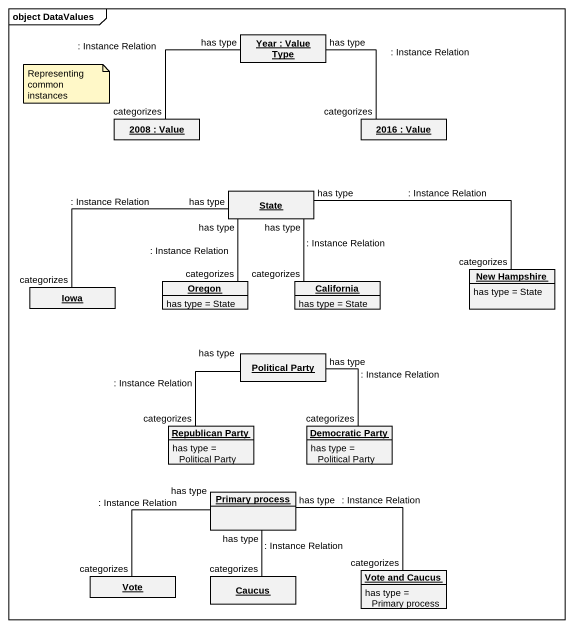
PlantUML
@startuml
mainframe object DataValues
hide circle
hide empty members
object "Year : Value Type" as Year
object "2008 : Value" as o2008
object "2016 : Value" as o2016
object "State" as State_
object Oregon {
  has type = State
}
object California {
  has type = State
}
object "New Hampshire" as New_Hampshire {
  has type = State
}
object Iowa
object "Political Party" as Political_Party
object "Republican Party" as Republican_Party {
  has type = Political Party
}
object "Democratic Party" as Democratic_Party {
  has type = Political Party
}
object "Primary process" as Primary_process
object Vote
object Caucus
object "Vote and Caucus" as Vote_and_Caucus {
  has type = Primary process
}
Year -- o2008 : has type\n: Instance Relation\ncategorizes
Year -- o2016 : has type\n: Instance Relation\ncategorizes
State_ -- Oregon : has type\n: Instance Relation\ncategorizes
State_ -- California : has type\n: Instance Relation\ncategorizes
State_ -right- New_Hampshire : : Instance Relation\nhas type\ncategorizes
State_ -left- Iowa : : Instance Relation\nhas type\ncategorizes
Political_Party -- Republican_Party : has type\n: Instance Relation\ncategorizes
Political_Party -- Democratic_Party : has type\n: Instance Relation\ncategorizes
Primary_process -- Vote : : Instance Relation\nhas type\ncategorizes
Primary_process -- Caucus : has type\n: Instance Relation\ncategorizes
Primary_process -right- Vote_and_Caucus : : Instance Relation\nhas type\ncategorizes
note as N1
  Representing common instances
end note
@enduml
